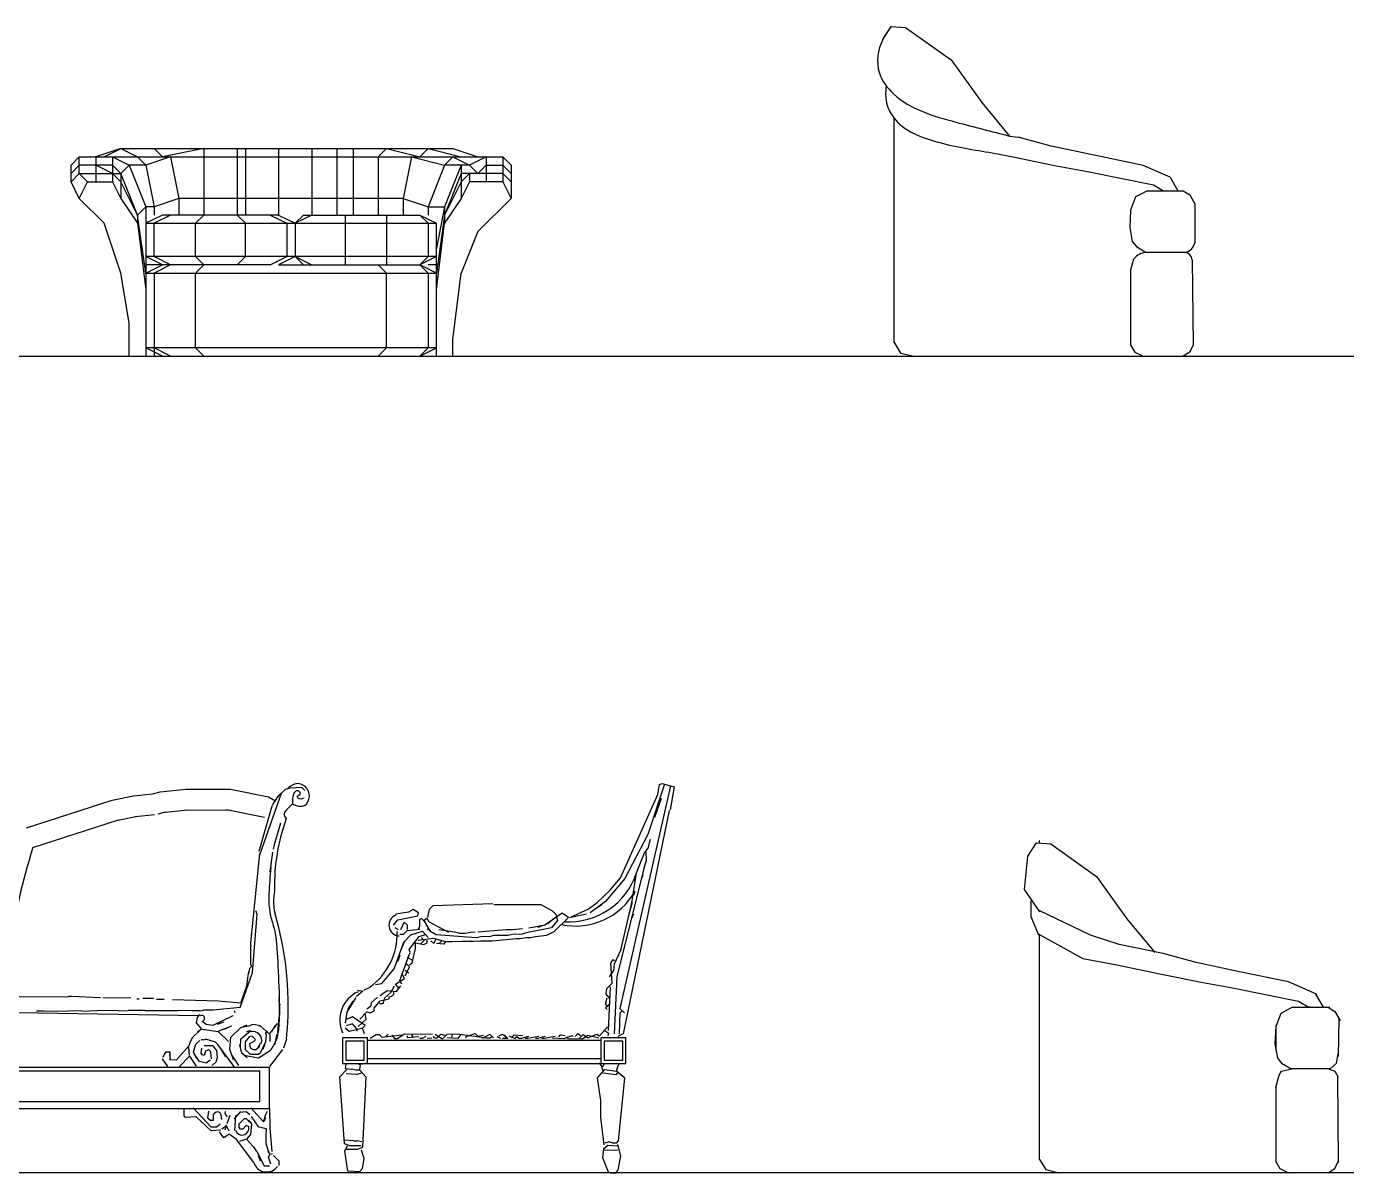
# Model space of a CAD drawing. Header units: inches. Extents: x 11 to 53.5, y 7.4 to 32.2.
# Drawn here: x 35.47 to 38.65, y 10.254 to 13.018 of the extents above; entities that cross this region are included whole.
import ezdxf

# ---------------------------------------------------------------- set-up
doc = ezdxf.new("R2010")
doc.units = ezdxf.units.IN
doc.header["$MEASUREMENT"] = 0
doc.layers.add('02', color=2, linetype='Continuous')
doc.layers.add('1', color=1, linetype='Continuous')

msp = doc.modelspace()

# ---------------------------------------------------------------- linework, layer by layer
at = {"layer": '02'}
for p, q in [((37.5328, 12.9858), (37.5531, 13.0176)), ((37.5531, 13.0176), (37.5878, 13.0151)), ((37.5878, 13.0151), (37.6978, 12.9369)), ((37.6978, 12.9369), (37.7711, 12.8342)), ((37.7711, 12.8342), (37.8384, 12.7535)), ((37.5605, 12.2552), (37.5605, 12.7968)), ((37.8384, 12.7535), (37.8587, 12.7511)), ((35.6976, 12.7232), (35.6376, 12.7032)), ((35.6576, 12.7032), (35.6976, 12.7232)), ((35.6976, 12.7232), (35.7376, 12.7032)), ((35.6976, 12.7232), (36.4976, 12.7232)), ((35.7776, 12.7232), (35.7976, 12.7032)), ((35.8976, 12.7232), (35.7976, 12.7032)), ((35.8976, 12.7232), (35.8976, 12.5632)), ((35.9776, 12.7232), (35.9776, 12.5632)), ((35.9776, 12.7232), (35.9776, 12.7232)), ((35.9976, 12.7232), (35.9976, 12.5632)), ((35.9976, 12.7232), (35.9976, 12.7232)), ((36.0776, 12.7232), (36.0776, 12.5632)), ((36.0776, 12.7232), (36.0776, 12.7232)), ((36.1576, 12.7232), (36.1576, 12.5632)), ((36.1576, 12.7232), (36.1576, 12.7232)), ((36.2176, 12.7232), (36.2176, 12.5632)), ((36.2176, 12.7232), (36.2176, 12.7232)), ((36.2576, 12.7232), (36.2576, 12.5632)), ((36.2576, 12.7232), (36.2576, 12.7232)), ((36.3376, 12.7232), (36.3176, 12.7032)), ((36.3376, 12.7232), (36.3376, 12.7232)), ((36.3376, 12.7232), (36.4176, 12.7032)), ((36.4376, 12.7232), (36.4176, 12.7032)), ((36.4376, 12.7232), (36.5176, 12.7032)), ((36.4976, 12.7232), (36.5576, 12.7032)), ((37.9382, 12.7291), (37.8587, 12.7511)), ((38.0421, 12.7071), (37.9382, 12.7291)), ((35.5776, 12.6832), (35.5976, 12.7032)), ((35.5976, 12.7032), (36.6176, 12.7032)), ((35.5976, 12.6632), (35.5976, 12.7032)), ((35.6376, 12.7032), (35.6376, 12.6432)), ((35.6776, 12.7032), (35.7176, 12.6832)), ((35.6776, 12.7032), (35.6776, 12.6432)), ((35.7376, 12.7032), (35.7576, 12.6832)), ((35.8176, 12.7032), (35.7576, 12.6832)), ((35.8176, 12.7032), (35.8376, 12.6032)), ((36.3176, 12.7032), (36.3176, 12.5632)), ((36.3976, 12.7032), (36.3776, 12.6032)), ((36.3976, 12.7032), (36.4776, 12.6832)), ((36.4976, 12.7032), (36.4776, 12.6832)), ((36.4976, 12.7032), (36.5376, 12.6832)), ((36.5776, 12.7032), (36.5376, 12.6832)), ((36.5776, 12.7032), (36.5776, 12.6432)), ((36.6176, 12.7032), (36.6376, 12.6832)), ((36.6176, 12.7032), (36.6176, 12.6432)), ((37.7966, 12.7132), (37.8506, 12.7022)), ((37.8506, 12.7022), (37.9463, 12.6827)), ((38.1602, 12.6827), (38.0421, 12.7071)), ((35.5976, 12.6832), (35.5776, 12.6632)), ((35.5776, 12.6432), (35.5776, 12.6832)), ((35.5776, 12.6632), (35.5776, 12.6632)), ((35.5976, 12.6632), (35.5776, 12.6432)), ((35.6776, 12.6832), (35.5976, 12.6832)), ((35.5976, 12.6832), (35.5976, 12.6832)), ((35.5976, 12.6632), (35.6976, 12.6632)), ((35.5976, 12.6632), (35.6176, 12.6432)), ((35.6776, 12.6632), (35.6376, 12.6832)), ((35.6376, 12.6832), (35.6376, 12.6832)), ((35.6976, 12.6632), (35.6776, 12.6832)), ((35.6976, 12.6432), (35.6776, 12.6632)), ((35.6776, 12.6632), (35.6776, 12.6632)), ((35.6976, 12.6632), (35.7176, 12.6832)), ((35.7376, 12.5632), (35.6976, 12.6632)), ((35.6976, 12.6632), (35.6976, 12.6032)), ((35.6976, 12.6632), (35.6976, 12.6632)), ((35.7576, 12.6832), (35.7176, 12.6832)), ((35.7176, 12.6832), (35.7576, 12.5832)), ((35.7576, 12.6832), (35.7776, 12.5832)), ((36.4776, 12.6832), (36.4376, 12.5832)), ((36.5376, 12.6832), (36.4776, 12.6832)), ((36.5176, 12.6832), (36.4776, 12.5832)), ((36.5176, 12.6632), (36.4776, 12.5632)), ((36.5176, 12.6832), (36.5176, 12.6032)), ((36.5376, 12.6632), (36.5176, 12.6432)), ((36.6176, 12.6632), (36.5176, 12.6632)), ((36.5376, 12.6832), (36.5576, 12.6632)), ((36.5376, 12.6632), (36.5376, 12.6432)), ((36.5376, 12.6632), (36.5376, 12.6632)), ((36.5776, 12.6832), (36.5576, 12.6632)), ((36.5776, 12.6832), (36.6176, 12.6832)), ((36.5776, 12.6632), (36.5776, 12.6632)), ((36.6176, 12.6832), (36.6376, 12.6632)), ((36.6176, 12.6632), (36.6376, 12.6432)), ((36.6176, 12.6632), (36.6176, 12.6632)), ((36.6376, 12.6832), (36.6376, 12.6032)), ((37.9463, 12.6827), (38.0258, 12.668)), ((38.0258, 12.668), (38.1847, 12.6362)), ((38.2248, 12.6545), (38.1602, 12.6827)), ((35.5976, 12.6032), (35.5776, 12.6432)), ((35.5976, 12.6032), (35.6176, 12.6432)), ((35.6176, 12.6432), (35.6776, 12.6432)), ((35.6776, 12.6432), (35.6976, 12.6032)), ((35.7376, 12.5632), (35.6976, 12.6432)), ((36.5176, 12.6432), (36.4776, 12.5632)), ((36.5376, 12.6432), (36.5176, 12.6032)), ((36.5176, 12.6432), (36.5176, 12.6432)), ((36.6176, 12.6432), (36.5376, 12.6432)), ((36.6176, 12.6432), (36.6376, 12.6032)), ((36.6376, 12.6432), (36.6376, 12.6432)), ((38.1847, 12.6362), (38.2091, 12.6215)), ((38.2248, 12.6545), (38.2438, 12.6215)), ((35.6576, 12.5432), (35.5976, 12.6032)), ((35.6976, 12.6032), (35.7376, 12.5432)), ((35.8376, 12.6032), (35.7776, 12.5832)), ((36.3776, 12.6032), (35.8376, 12.6032)), ((35.8376, 12.6032), (35.8376, 12.5632)), ((36.3776, 12.6032), (36.4376, 12.5832)), ((36.3776, 12.6032), (36.3776, 12.5632)), ((36.5176, 12.6032), (36.4776, 12.5432)), ((36.6376, 12.6032), (36.5576, 12.5232)), ((38.1419, 12.6069), (38.1297, 12.5751)), ((38.1704, 12.6215), (38.1419, 12.6069)), ((38.1704, 12.6215), (38.256, 12.6215)), ((38.256, 12.6215), (38.2723, 12.6118)), ((38.2723, 12.6118), (38.2845, 12.5898)), ((35.7376, 12.5632), (35.7576, 12.5832)), ((35.7376, 12.5632), (35.7376, 12.5632)), ((35.7376, 12.5632), (35.7376, 12.5432)), ((35.7576, 12.4232), (35.7376, 12.5632)), ((35.7776, 12.5832), (35.7576, 12.5832)), ((35.7576, 12.5832), (35.7576, 12.2232)), ((35.7976, 12.5632), (35.7576, 12.5432)), ((35.7776, 12.5832), (35.7776, 12.5632)), ((35.8176, 12.5632), (35.7776, 12.5432)), ((36.0776, 12.5632), (35.7976, 12.5632)), ((35.7976, 12.5632), (35.7976, 12.5632)), ((35.8976, 12.5632), (35.8776, 12.5432)), ((35.9776, 12.5632), (35.9976, 12.5432)), ((36.0576, 12.5632), (36.0976, 12.5432)), ((36.0776, 12.5632), (36.0776, 12.5632)), ((36.0776, 12.5632), (36.1176, 12.5432)), ((36.1376, 12.5632), (36.1176, 12.5432)), ((36.1576, 12.5632), (36.1176, 12.5432)), ((36.1376, 12.5632), (36.4176, 12.5632)), ((36.1576, 12.5632), (36.1576, 12.5632)), ((36.2376, 12.5632), (36.2376, 12.4432)), ((36.3376, 12.5632), (36.3376, 12.4432)), ((36.4176, 12.5632), (36.4576, 12.5432)), ((36.4176, 12.5632), (36.4376, 12.5432)), ((36.4176, 12.5632), (36.4176, 12.5632)), ((36.4376, 12.5832), (36.4376, 12.5632)), ((36.4376, 12.5832), (36.4776, 12.5832)), ((36.4776, 12.5832), (36.4576, 12.4832)), ((36.4776, 12.5632), (36.4576, 12.4232)), ((36.4776, 12.5832), (36.4776, 12.5432)), ((36.4776, 12.5632), (36.4776, 12.5632)), ((38.1297, 12.5751), (38.1277, 12.5335)), ((38.2845, 12.5898), (38.2845, 12.4961)), ((35.6976, 12.4232), (35.6576, 12.5432)), ((35.7376, 12.5432), (35.7576, 12.3832)), ((35.7576, 12.5432), (36.4576, 12.5432)), ((35.7576, 12.5432), (35.7576, 12.5432)), ((35.7776, 12.4632), (35.7776, 12.5432)), ((35.8776, 12.4632), (35.8776, 12.5432)), ((35.9976, 12.4632), (35.9976, 12.5432)), ((36.0976, 12.5432), (36.0976, 12.4632)), ((36.1176, 12.5432), (36.1176, 12.4632)), ((36.1176, 12.5432), (36.1176, 12.5432)), ((36.4376, 12.5432), (36.4376, 12.4632)), ((36.4576, 12.5432), (36.4576, 12.5432)), ((36.4576, 12.2232), (36.4576, 12.5432)), ((36.4576, 12.3832), (36.4776, 12.5432)), ((38.1277, 12.5335), (38.1338, 12.4993)), ((36.5576, 12.5232), (36.5176, 12.4232)), ((38.1338, 12.4993), (38.1439, 12.4871)), ((38.1439, 12.4871), (38.1671, 12.4732)), ((38.2609, 12.4732), (38.1671, 12.4732)), ((36.4576, 12.4632), (35.7576, 12.4632)), ((35.7576, 12.4632), (35.7576, 12.4632)), ((35.7976, 12.4432), (35.7576, 12.4632)), ((36.0576, 12.4432), (35.7576, 12.4432)), ((35.7576, 12.4232), (35.7976, 12.4432)), ((35.8176, 12.4432), (35.7776, 12.4632)), ((35.8176, 12.4432), (35.7776, 12.4232)), ((35.7976, 12.4432), (35.7976, 12.4432)), ((35.8976, 12.4432), (35.8776, 12.4632)), ((35.8976, 12.4432), (35.8776, 12.4232)), ((35.9776, 12.4432), (35.9976, 12.4632)), ((36.0576, 12.4432), (36.0976, 12.4632)), ((36.1176, 12.4632), (36.0776, 12.4432)), ((36.0776, 12.4432), (36.4176, 12.4432)), ((36.1176, 12.4632), (36.1376, 12.4432)), ((36.1176, 12.4632), (36.1576, 12.4432)), ((36.1176, 12.4632), (36.1176, 12.4632)), ((36.3176, 12.4432), (36.3376, 12.4232)), ((36.4576, 12.4632), (36.4176, 12.4432)), ((36.4376, 12.4632), (36.4176, 12.4432)), ((36.4176, 12.4432), (36.4176, 12.4432)), ((36.4576, 12.4232), (36.4176, 12.4432)), ((36.4176, 12.4432), (36.4376, 12.4232)), ((36.4576, 12.4432), (36.4376, 12.4432)), ((36.4576, 12.4632), (36.4576, 12.4632)), ((38.1305, 12.4315), (38.1378, 12.4578)), ((38.2784, 12.4553), (38.2804, 12.2499)), ((35.7176, 12.3032), (35.6976, 12.4232)), ((35.6976, 12.4232), (35.6976, 12.4232)), ((35.7576, 12.4232), (35.7576, 12.4232)), ((35.7576, 12.4232), (36.4576, 12.4232)), ((35.7776, 12.4232), (35.7776, 12.2232)), ((35.8776, 12.2432), (35.8776, 12.4232)), ((36.3376, 12.2432), (36.3376, 12.4232)), ((36.4376, 12.4232), (36.4376, 12.2432)), ((36.4576, 12.4232), (36.4576, 12.4232)), ((36.4976, 12.2632), (36.5176, 12.4232)), ((36.5176, 12.4232), (36.5176, 12.4232)), ((38.1305, 12.2485), (38.1305, 12.4315)), ((35.7176, 12.2232), (35.7176, 12.3032)), ((35.7576, 12.3032), (35.7576, 12.3032)), ((36.4576, 12.3032), (36.4576, 12.3032)), ((35.7176, 12.2632), (35.7176, 12.2632)), ((36.4576, 12.2432), (35.7576, 12.2432)), ((35.7576, 12.2432), (35.7576, 12.2432)), ((35.7976, 12.2232), (35.7576, 12.2432)), ((35.8176, 12.2232), (35.7776, 12.2432)), ((35.8976, 12.2232), (35.8776, 12.2432)), ((36.3176, 12.2232), (36.3376, 12.2432)), ((36.4176, 12.2232), (36.4576, 12.2432)), ((36.4176, 12.2232), (36.4376, 12.2432)), ((36.4576, 12.2632), (36.4576, 12.2632)), ((36.4576, 12.2432), (36.4576, 12.2432)), ((36.4976, 12.2632), (36.4976, 12.2632)), ((36.4976, 12.2232), (36.4976, 12.2632)), ((37.5593, 12.2573), (37.5756, 12.2304)), ((38.1305, 12.2485), (38.1399, 12.2329)), ((38.2723, 12.2329), (38.2804, 12.2499)), ((35.7176, 12.2232), (35.7176, 12.2232)), ((35.7376, 12.2232), (35.7376, 12.2232)), ((35.7576, 12.2232), (35.7576, 12.2232)), ((35.7976, 12.2232), (35.7976, 12.2232)), ((35.8376, 12.2232), (35.8376, 12.2232)), ((35.9176, 12.2232), (35.9176, 12.2232)), ((35.9776, 12.2232), (35.9776, 12.2232)), ((35.9976, 12.2232), (35.9976, 12.2232)), ((36.0776, 12.2232), (36.0776, 12.2232)), ((36.1576, 12.2232), (36.1576, 12.2232)), ((36.2176, 12.2232), (36.2176, 12.2232)), ((36.2576, 12.2232), (36.2576, 12.2232)), ((36.3176, 12.2232), (36.3176, 12.2232)), ((36.3776, 12.2232), (36.3776, 12.2232)), ((36.4176, 12.2232), (36.4176, 12.2232)), ((36.4576, 12.2232), (36.4576, 12.2232)), ((36.4776, 12.2232), (36.4776, 12.2232)), ((36.4976, 12.2232), (36.4976, 12.2232)), ((37.5756, 12.2304), (37.6082, 12.2231)), ((38.1399, 12.2329), (38.1602, 12.2231)), ((38.2723, 12.2329), (38.2562, 12.2232)), ((36.9953, 11.1913), (37.0018, 11.1936)), ((37.0018, 11.1936), (37.0304, 11.1854)), ((35.6768, 11.1538), (35.7281, 11.1638)), ((35.7281, 11.1638), (35.7738, 11.1685)), ((35.7738, 11.1685), (35.7922, 11.1737)), ((35.7922, 11.1737), (35.8544, 11.1799)), ((35.8544, 11.1799), (35.9621, 11.1798)), ((35.9621, 11.1798), (36.0531, 11.1618)), ((36.0324, 11.0216), (36.0843, 11.1704)), ((36.0531, 11.1618), (36.0689, 11.1525)), ((36.0843, 11.1704), (36.0936, 11.1794)), ((36.1065, 11.1828), (36.0936, 11.1794)), ((36.1339, 11.1842), (36.1065, 11.1828)), ((36.1411, 11.1767), (36.1339, 11.1842)), ((37.0212, 11.188), (36.8998, 10.652)), ((36.9008, 10.9667), (36.9913, 11.1672)), ((37.0062, 11.1893), (36.9668, 11.0706)), ((36.9913, 11.1672), (36.9953, 11.1913)), ((37.0304, 11.1854), (37.0204, 11.1304)), ((35.4702, 11.0871), (35.6768, 11.1538)), ((35.7972, 11.1239), (35.8594, 11.1301)), ((35.8544, 11.1299), (35.9621, 11.1298)), ((35.9524, 11.1308), (36.0434, 11.1128)), ((36.0308, 11.0307), (36.0619, 11.1398)), ((36.1113, 11.1444), (36.1203, 11.1406)), ((36.9835, 11.1124), (37.0002, 11.1586)), ((35.4855, 11.0395), (35.6922, 11.1062)), ((35.6864, 11.1047), (35.7377, 11.1148)), ((35.7332, 11.1141), (35.7789, 11.1188)), ((35.7874, 11.1204), (35.8057, 11.1255)), ((36.0695, 11.052), (36.0831, 11.0992)), ((37.0182, 11.1283), (36.9074, 10.5909)), ((36.9668, 11.0706), (36.9118, 10.9647)), ((36.0656, 11.0356), (36.0676, 11.0465)), ((36.0676, 11.0465), (36.0695, 11.052)), ((36.9588, 11.0268), (36.9674, 11.0378)), ((36.9674, 11.0378), (36.9735, 11.0598)), ((37.8824, 11.0188), (37.9028, 11.0506)), ((37.9028, 11.0506), (37.9375, 11.0482)), ((37.9102, 11.0501), (37.9102, 11.0563)), ((37.9375, 11.0482), (38.0475, 10.97)), ((36.0105, 10.8101), (36.0325, 11.0252)), ((36.0573, 10.9809), (36.0636, 11.0283)), ((36.9614, 11.0049), (36.8919, 10.7283)), ((36.94, 10.9783), (36.9588, 11.0268)), ((36.9573, 10.9874), (36.9635, 11.0094)), ((36.9635, 11.0094), (36.9631, 11.029)), ((37.8743, 10.9382), (37.8824, 11.0188)), ((36.9281, 10.906), (36.94, 10.9783)), ((36.9512, 10.9611), (36.9554, 10.9742)), ((36.9118, 10.9647), (36.8647, 10.9093)), ((36.8752, 10.9357), (36.9008, 10.9667)), ((36.936, 10.9586), (36.9358, 10.9695)), ((38.0475, 10.97), (38.1208, 10.8673)), ((36.8647, 10.9093), (36.828, 10.8824)), ((36.8451, 10.9067), (36.8752, 10.9357)), ((36.92, 10.8731), (36.9303, 10.9082)), ((36.9322, 10.9236), (36.9364, 10.9346)), ((37.911, 10.8844), (37.8743, 10.9382)), ((37.8906, 10.8722), (37.8906, 10.9113)), ((36.0147, 10.7388), (36.0263, 10.8792)), ((36.0263, 10.8792), (36.0228, 10.8866)), ((36.3908, 10.8835), (36.3603, 10.8786)), ((36.3649, 10.8656), (36.4129, 10.8752)), ((36.4017, 10.8903), (36.3908, 10.8835)), ((36.4149, 10.8818), (36.4017, 10.8903)), ((36.4129, 10.8752), (36.4149, 10.8818)), ((36.437, 10.8712), (36.441, 10.8909)), ((36.441, 10.8909), (36.4496, 10.8998)), ((36.4496, 10.8998), (36.5937, 10.9045)), ((36.596, 10.9024), (36.7096, 10.9022)), ((36.7096, 10.9022), (36.7361, 10.8874)), ((36.7603, 10.8812), (36.7192, 10.8521)), ((36.7361, 10.8874), (36.745, 10.8788)), ((36.745, 10.8788), (36.7496, 10.8636)), ((36.7758, 10.8706), (36.7603, 10.8812)), ((36.7779, 10.8706), (36.8193, 10.8801)), ((36.7823, 10.8729), (36.8235, 10.8911)), ((36.8235, 10.8911), (36.8451, 10.9067)), ((36.8366, 10.8891), (36.8561, 10.9026)), ((36.9017, 10.7919), (36.9281, 10.906)), ((36.9288, 10.8689), (36.933, 10.8799)), ((38.0332, 10.8282), (37.911, 10.8868)), ((36.3542, 10.8523), (36.3649, 10.8656)), ((36.3654, 10.8415), (36.3587, 10.8458)), ((36.3719, 10.8417), (36.3803, 10.8593)), ((36.3803, 10.8593), (36.387, 10.8529)), ((36.387, 10.8529), (36.3872, 10.8419)), ((36.4134, 10.8424), (36.4177, 10.849)), ((36.4174, 10.8665), (36.4217, 10.8688)), ((36.4177, 10.849), (36.4174, 10.8665)), ((36.4217, 10.8688), (36.4284, 10.8623)), ((36.4283, 10.8645), (36.4348, 10.869)), ((36.4284, 10.8623), (36.4419, 10.8385)), ((36.4348, 10.869), (36.4393, 10.8603)), ((36.4879, 10.8349), (36.4393, 10.8603)), ((36.6407, 10.842), (36.6647, 10.8446)), ((36.7347, 10.8458), (36.6737, 10.8338)), ((36.7192, 10.8521), (36.68, 10.8449)), ((36.7018, 10.8474), (36.7105, 10.8498)), ((36.7257, 10.8566), (36.7386, 10.8677)), ((36.7496, 10.8636), (36.7347, 10.8458)), ((36.7414, 10.8372), (36.7758, 10.8706)), ((37.9089, 10.8282), (37.8906, 10.8722)), ((38.1208, 10.8673), (38.188, 10.7866)), ((36.3699, 10.8307), (36.3787, 10.8308)), ((36.3707, 10.787), (36.3811, 10.8134)), ((36.3787, 10.8308), (36.3872, 10.8397)), ((36.379, 10.8112), (36.3962, 10.829)), ((36.3872, 10.8397), (36.4178, 10.8425)), ((36.3924, 10.7939), (36.4159, 10.8249)), ((36.3962, 10.829), (36.4244, 10.8382)), ((36.4139, 10.8162), (36.4509, 10.8212)), ((36.4159, 10.8249), (36.4311, 10.8296)), ((36.4206, 10.8075), (36.4292, 10.8164)), ((36.4248, 10.8164), (36.4225, 10.8229)), ((36.4244, 10.8382), (36.4378, 10.8231)), ((36.4441, 10.8385), (36.4353, 10.8428)), ((36.4358, 10.81), (36.4357, 10.8165)), ((36.4419, 10.8385), (36.4574, 10.83)), ((36.4512, 10.8081), (36.4445, 10.8145)), ((36.4509, 10.8212), (36.4795, 10.8129)), ((36.4554, 10.8169), (36.4512, 10.8081)), ((36.4574, 10.83), (36.5536, 10.823)), ((36.501, 10.8352), (36.4637, 10.8411)), ((36.4643, 10.8083), (36.4707, 10.815)), ((36.4795, 10.8129), (36.4753, 10.8063)), ((36.4817, 10.813), (36.4948, 10.8132)), ((36.4948, 10.8132), (36.5188, 10.8136)), ((36.5119, 10.8332), (36.501, 10.8352)), ((36.5119, 10.8332), (36.5272, 10.8334)), ((36.5188, 10.8136), (36.5472, 10.8141)), ((36.5272, 10.8334), (36.5403, 10.8359)), ((36.5403, 10.8359), (36.5512, 10.836)), ((36.5472, 10.8141), (36.5625, 10.8144)), ((36.5536, 10.823), (36.5645, 10.8253)), ((36.5578, 10.8362), (36.6254, 10.8417)), ((36.5625, 10.8144), (36.5735, 10.8146)), ((36.5645, 10.8253), (36.5886, 10.8258)), ((36.5735, 10.8146), (36.5931, 10.8149)), ((36.5886, 10.8258), (36.5951, 10.8281)), ((36.5931, 10.8149), (36.6499, 10.8203)), ((36.5951, 10.8281), (36.63, 10.8287)), ((36.6254, 10.8417), (36.6407, 10.842)), ((36.63, 10.8287), (36.6409, 10.8311)), ((36.6409, 10.8311), (36.665, 10.8315)), ((36.6499, 10.8203), (36.6586, 10.8204)), ((36.6586, 10.8204), (36.6739, 10.8229)), ((36.665, 10.8315), (36.6737, 10.8338)), ((36.6739, 10.8229), (36.6848, 10.8231)), ((36.6848, 10.8231), (36.6957, 10.8255)), ((36.6957, 10.8255), (36.724, 10.8281)), ((36.724, 10.8281), (36.7414, 10.8372)), ((37.9089, 10.8306), (38.0149, 10.7719)), ((37.9102, 10.2883), (37.9102, 10.8299)), ((38.1025, 10.8062), (38.0332, 10.8282)), ((36.0103, 10.7991), (36.0096, 10.7572)), ((36.0104, 10.8046), (36.0103, 10.7991)), ((36.0104, 10.8046), (36.0105, 10.8101)), ((36.3561, 10.7474), (36.379, 10.8112)), ((36.3645, 10.765), (36.3708, 10.7804)), ((36.3697, 10.7192), (36.3947, 10.7874)), ((36.3947, 10.7874), (36.3924, 10.7939)), ((36.3995, 10.7613), (36.4077, 10.7964)), ((36.4077, 10.7964), (36.4074, 10.8095)), ((36.4074, 10.8095), (36.4272, 10.8055)), ((36.4272, 10.8055), (36.4358, 10.81)), ((36.4753, 10.8063), (36.4577, 10.8082)), ((36.887, 10.7589), (36.9017, 10.7919)), ((38.2084, 10.7842), (38.1025, 10.8062)), ((38.2879, 10.7622), (38.2084, 10.7842)), ((36.0076, 10.7481), (36.0055, 10.7353)), ((36.0131, 10.7534), (36.0076, 10.7481)), ((36.0096, 10.7572), (36.0131, 10.7534)), ((36.3826, 10.7304), (36.3931, 10.7524)), ((36.3931, 10.7524), (36.3842, 10.761)), ((36.3994, 10.7678), (36.3884, 10.7742)), ((36.3931, 10.7568), (36.3995, 10.7613)), ((36.8782, 10.7609), (36.8824, 10.7697)), ((36.8812, 10.7129), (36.8782, 10.7609)), ((36.8824, 10.7697), (36.8868, 10.7676)), ((36.8851, 10.7435), (36.887, 10.7589)), ((38.0149, 10.7719), (38.0923, 10.7573)), ((38.0149, 10.7719), (38.0149, 10.7719)), ((38.0923, 10.7573), (38.2003, 10.7353)), ((38.3918, 10.7402), (38.2879, 10.7622)), ((35.9847, 10.6538), (36.0147, 10.7388)), ((36.0014, 10.7062), (36.0035, 10.7244)), ((36.0035, 10.7244), (36.0056, 10.7408)), ((36.3261, 10.7119), (36.3561, 10.7474)), ((36.3589, 10.7103), (36.3805, 10.7238)), ((36.3742, 10.7106), (36.3697, 10.7192)), ((36.3805, 10.7238), (36.376, 10.7324)), ((36.3912, 10.7371), (36.3824, 10.7435)), ((36.8744, 10.728), (36.8851, 10.7435)), ((36.8919, 10.7283), (36.8856, 10.5905)), ((38.2003, 10.7353), (38.296, 10.7157)), ((38.5099, 10.7157), (38.3918, 10.7402)), ((35.9867, 10.6647), (36.0014, 10.7062)), ((36.0792, 10.6683), (36.0796, 10.6884)), ((36.2805, 10.6936), (36.2654, 10.6802)), ((36.2674, 10.6956), (36.2805, 10.6936)), ((36.2827, 10.6958), (36.2978, 10.7027)), ((36.3108, 10.7095), (36.3261, 10.7119)), ((36.3222, 10.6834), (36.3287, 10.6879)), ((36.3287, 10.6879), (36.3395, 10.6947)), ((36.3333, 10.6771), (36.3483, 10.6904)), ((36.3395, 10.6947), (36.3614, 10.6928)), ((36.3483, 10.6904), (36.3568, 10.7059)), ((36.3507, 10.6817), (36.355, 10.6862)), ((36.355, 10.6862), (36.3548, 10.6927)), ((36.3678, 10.6995), (36.3589, 10.7103)), ((36.3614, 10.6928), (36.3721, 10.7062)), ((36.8664, 10.6864), (36.8683, 10.6995)), ((36.8753, 10.6756), (36.8664, 10.6864)), ((36.8683, 10.6995), (36.8812, 10.7129)), ((36.8723, 10.599), (36.877, 10.704)), ((38.296, 10.7157), (38.3755, 10.7011)), ((38.3755, 10.7011), (38.5344, 10.6693)), ((38.5772, 10.6864), (38.5099, 10.7157)), ((38.5751, 10.6864), (38.5935, 10.6546)), ((38.5772, 10.6829), (38.5772, 10.6864)), ((34.92, 10.6837), (35.5717, 10.6797)), ((35.5791, 10.6807), (35.5718, 10.6808)), ((35.6484, 10.6776), (35.5791, 10.6807)), ((35.7214, 10.6763), (35.6539, 10.6775)), ((35.7415, 10.6742), (35.736, 10.6743)), ((35.7762, 10.6754), (35.7506, 10.6758)), ((35.8017, 10.6731), (35.7835, 10.6734)), ((35.9331, 10.669), (35.8218, 10.6728)), ((35.9847, 10.6538), (35.92, 10.6473)), ((35.9867, 10.6647), (35.9331, 10.669)), ((36.0808, 10.6518), (36.0809, 10.6573)), ((36.0809, 10.6573), (36.081, 10.6628)), ((36.2633, 10.678), (36.2421, 10.6427)), ((36.2441, 10.6493), (36.2569, 10.6692)), ((36.2986, 10.6568), (36.29, 10.6501)), ((36.3007, 10.6656), (36.2986, 10.6568)), ((36.3157, 10.6789), (36.3007, 10.6656)), ((36.3075, 10.6526), (36.3224, 10.6703)), ((36.3076, 10.646), (36.3075, 10.6526)), ((36.3204, 10.6637), (36.3291, 10.6639)), ((36.3224, 10.6703), (36.3442, 10.6751)), ((36.3291, 10.6639), (36.3333, 10.6771)), ((36.3441, 10.6794), (36.3507, 10.6817)), ((36.3442, 10.6751), (36.3441, 10.6794)), ((36.8646, 10.6623), (36.8687, 10.6777)), ((36.8691, 10.658), (36.8646, 10.6623)), ((36.8756, 10.6625), (36.8648, 10.6536)), ((36.8648, 10.6536), (36.8692, 10.6493)), ((38.5201, 10.6546), (38.4916, 10.6399)), ((38.5181, 10.6546), (38.6097, 10.6546)), ((38.5344, 10.6693), (38.5588, 10.6546)), ((38.5588, 10.6546), (38.5619, 10.6563)), ((38.6057, 10.6546), (38.622, 10.6448)), ((35.8845, 10.6338), (35.2208, 10.6454)), ((35.5109, 10.6453), (35.4944, 10.6456)), ((35.5109, 10.6453), (35.5711, 10.6461)), ((35.604, 10.6455), (35.5711, 10.6461)), ((35.604, 10.6455), (35.6406, 10.6467)), ((35.6917, 10.6458), (35.6406, 10.6467)), ((35.6917, 10.6458), (35.7154, 10.6472)), ((35.7392, 10.6468), (35.7154, 10.6472)), ((35.7447, 10.6467), (35.7392, 10.6468)), ((35.7556, 10.6465), (35.7447, 10.6467)), ((35.7556, 10.6465), (35.836, 10.647)), ((35.8688, 10.6464), (35.836, 10.647)), ((35.8816, 10.6462), (35.8688, 10.6464)), ((35.8813, 10.6297), (35.8793, 10.617)), ((35.8869, 10.6369), (35.8813, 10.6297)), ((35.8889, 10.646), (35.8816, 10.6462)), ((35.8889, 10.646), (35.8962, 10.6477)), ((35.92, 10.6473), (35.8962, 10.6477)), ((35.9672, 10.6337), (35.9193, 10.6108)), ((35.9728, 10.6409), (35.9711, 10.6464)), ((36.0761, 10.5935), (36.0786, 10.6299)), ((36.0786, 10.6299), (36.0805, 10.6372)), ((36.0805, 10.6372), (36.0808, 10.6518)), ((36.2421, 10.6427), (36.2381, 10.6164)), ((36.2554, 10.632), (36.2402, 10.6252)), ((36.2863, 10.6107), (36.2554, 10.632)), ((36.2689, 10.6082), (36.2882, 10.626)), ((36.273, 10.6257), (36.2901, 10.6435)), ((36.2882, 10.626), (36.2858, 10.6391)), ((36.2901, 10.6435), (36.2989, 10.6415)), ((36.2989, 10.6415), (36.3076, 10.646)), ((36.8987, 10.5908), (36.9, 10.6411)), ((36.8998, 10.652), (36.9109, 10.6412)), ((36.9, 10.6411), (36.9043, 10.6455)), ((38.4916, 10.6399), (38.4794, 10.6082)), ((38.622, 10.6448), (38.6342, 10.6228)), ((38.6315, 10.6257), (38.6301, 10.5364)), ((35.8714, 10.5824), (35.8881, 10.5986)), ((35.8793, 10.617), (35.8918, 10.6021)), ((35.8918, 10.6021), (35.8825, 10.595)), ((35.8936, 10.6021), (35.9319, 10.596)), ((35.9029, 10.6129), (35.8939, 10.6204)), ((35.9193, 10.6108), (35.9029, 10.6129)), ((35.9304, 10.6143), (35.9469, 10.6195)), ((35.9319, 10.596), (35.957, 10.5718)), ((35.9337, 10.5978), (35.965, 10.61)), ((35.9429, 10.6013), (35.9539, 10.6047)), ((35.985, 10.6042), (35.9627, 10.5826)), ((36.0015, 10.6112), (35.985, 10.6042)), ((35.9864, 10.5786), (36.0104, 10.5983)), ((35.9923, 10.6077), (36.0088, 10.6111)), ((36.0013, 10.5966), (36.0086, 10.5983)), ((36.0088, 10.6111), (36.0143, 10.6128)), ((36.0216, 10.6127), (36.0143, 10.6128)), ((36.0289, 10.6107), (36.0216, 10.6127)), ((36.0289, 10.6107), (36.0326, 10.6106)), ((36.0326, 10.6106), (36.056, 10.5902)), ((36.0469, 10.5921), (36.0506, 10.5976)), ((36.0486, 10.5866), (36.0469, 10.5921)), ((36.056, 10.5902), (36.0747, 10.6154)), ((36.0615, 10.5955), (36.0691, 10.6118)), ((36.0683, 10.5644), (36.0742, 10.5898)), ((36.2383, 10.6055), (36.2472, 10.5969)), ((36.2557, 10.6145), (36.2404, 10.6099)), ((36.2472, 10.5969), (36.2777, 10.604)), ((36.2668, 10.6016), (36.2557, 10.6145)), ((36.2669, 10.5972), (36.2668, 10.6016)), ((36.2799, 10.604), (36.2863, 10.6107)), ((36.2845, 10.591), (36.2799, 10.604)), ((36.2978, 10.5803), (36.3129, 10.5893)), ((36.3129, 10.5893), (36.3195, 10.5894)), ((36.3195, 10.5894), (36.3262, 10.583)), ((36.3349, 10.5831), (36.3413, 10.5898)), ((36.3634, 10.5792), (36.3807, 10.5905)), ((36.3807, 10.5905), (36.4484, 10.5895)), ((36.455, 10.5896), (36.4727, 10.579)), ((36.4595, 10.5809), (36.4681, 10.5898)), ((36.4681, 10.5898), (36.4769, 10.5878)), ((36.4727, 10.579), (36.4834, 10.5901)), ((36.4834, 10.5901), (36.5096, 10.5905)), ((36.5096, 10.5905), (36.5775, 10.5808)), ((36.5294, 10.5843), (36.5511, 10.5912)), ((36.5511, 10.5912), (36.5578, 10.5848)), ((36.5688, 10.5806), (36.5861, 10.5897)), ((36.5861, 10.5897), (36.595, 10.5811)), ((36.6081, 10.5857), (36.6167, 10.5902)), ((36.6167, 10.5902), (36.6256, 10.5816)), ((36.7917, 10.5845), (36.7981, 10.5912)), ((36.7981, 10.5912), (36.8047, 10.5869)), ((36.8027, 10.5803), (36.8113, 10.5892)), ((36.8113, 10.5892), (36.8223, 10.5807)), ((36.8223, 10.5807), (36.844, 10.5898)), ((36.844, 10.5898), (36.8507, 10.5855)), ((36.8507, 10.5855), (36.87, 10.6077)), ((36.8635, 10.5989), (36.8724, 10.5925)), ((36.8724, 10.5925), (36.8703, 10.5859)), ((36.9074, 10.5909), (36.8944, 10.5841)), ((38.4794, 10.6082), (38.4773, 10.5666)), ((38.4802, 10.5504), (38.4802, 10.6104)), ((35.8321, 10.5283), (35.8619, 10.5625)), ((35.8633, 10.5387), (35.8618, 10.5588)), ((35.8619, 10.5625), (35.8657, 10.5716)), ((35.8657, 10.5716), (35.8676, 10.577)), ((35.8676, 10.577), (35.8714, 10.5824)), ((35.8726, 10.5477), (35.8784, 10.5659)), ((35.8784, 10.5659), (35.8877, 10.5748)), ((35.8968, 10.5765), (35.8914, 10.5766)), ((35.8968, 10.5765), (35.9023, 10.5782)), ((35.9203, 10.5615), (35.8984, 10.5619)), ((35.9259, 10.5705), (35.9023, 10.5782)), ((35.9292, 10.5504), (35.9203, 10.5615)), ((35.9313, 10.5649), (35.9259, 10.5705)), ((35.9724, 10.5094), (35.9313, 10.5649)), ((35.9603, 10.5535), (35.9627, 10.5826)), ((35.9894, 10.5438), (35.9843, 10.564)), ((35.986, 10.5585), (35.9864, 10.5786)), ((35.9972, 10.5711), (35.9969, 10.5528)), ((36.0065, 10.5837), (35.9972, 10.5711)), ((36.0139, 10.5854), (36.0065, 10.5837)), ((36.0081, 10.5672), (36.021, 10.5743)), ((36.0097, 10.5563), (36.0081, 10.5672)), ((36.021, 10.578), (36.0139, 10.5854)), ((36.021, 10.5743), (36.021, 10.578)), ((36.0298, 10.5577), (36.0224, 10.5524)), ((36.028, 10.5559), (36.0337, 10.5686)), ((36.0317, 10.5632), (36.0298, 10.5577)), ((36.0351, 10.5467), (36.0465, 10.5721)), ((36.0407, 10.5539), (36.0446, 10.5648)), ((36.0465, 10.5721), (36.0486, 10.5866)), ((36.0575, 10.5719), (36.0577, 10.5883)), ((36.0901, 10.5567), (36.0978, 10.5785)), ((36.2316, 10.5809), (36.2316, 10.5193)), ((36.2917, 10.5809), (36.2316, 10.5809)), ((36.2393, 10.5731), (36.2393, 10.527)), ((36.284, 10.5731), (36.2393, 10.5731)), ((36.284, 10.527), (36.284, 10.5731)), ((36.2909, 10.5746), (36.2909, 10.531)), ((36.8526, 10.5746), (36.2909, 10.5746)), ((36.2917, 10.5193), (36.2917, 10.5809)), ((36.3262, 10.583), (36.3741, 10.5882)), ((36.3501, 10.5877), (36.3568, 10.5791)), ((36.3568, 10.5791), (36.3634, 10.5792)), ((36.3873, 10.5862), (36.3874, 10.5818)), ((36.3874, 10.5818), (36.4157, 10.5845)), ((36.4027, 10.5821), (36.3982, 10.5886)), ((36.418, 10.5802), (36.4246, 10.5803)), ((36.4246, 10.5803), (36.4332, 10.5848)), ((36.4355, 10.5805), (36.4464, 10.5807)), ((36.453, 10.5808), (36.4507, 10.5851)), ((36.453, 10.5808), (36.4595, 10.5809)), ((36.5098, 10.5796), (36.4835, 10.5813)), ((36.4945, 10.5815), (36.4965, 10.5881)), ((36.5098, 10.5796), (36.5162, 10.5885)), ((36.5295, 10.5799), (36.5294, 10.5843)), ((36.5578, 10.5848), (36.5709, 10.5872)), ((36.5775, 10.5808), (36.5863, 10.5809)), ((36.5863, 10.5809), (36.5928, 10.5854)), ((36.6125, 10.5792), (36.6037, 10.5834)), ((36.63, 10.5795), (36.6169, 10.5793)), ((36.6211, 10.5881), (36.63, 10.5795)), ((36.6321, 10.5861), (36.6475, 10.5798)), ((36.6387, 10.5819), (36.6452, 10.5885)), ((36.6452, 10.5885), (36.6649, 10.5867)), ((36.6475, 10.5798), (36.6518, 10.5843)), ((36.6518, 10.5843), (36.6562, 10.58)), ((36.6562, 10.58), (36.6628, 10.5801)), ((36.6628, 10.5801), (36.6802, 10.5848)), ((36.6715, 10.5802), (36.6781, 10.5804)), ((36.6781, 10.5804), (36.7042, 10.5852)), ((36.696, 10.58), (36.7026, 10.5801)), ((36.7026, 10.5801), (36.72, 10.5848)), ((36.7113, 10.5802), (36.7179, 10.5804)), ((36.7179, 10.5804), (36.744, 10.5852)), ((36.7371, 10.5814), (36.7655, 10.5797)), ((36.7523, 10.5838), (36.7566, 10.5883)), ((36.7566, 10.5883), (36.7676, 10.5863)), ((36.7655, 10.5797), (36.7851, 10.5866)), ((36.772, 10.5842), (36.7743, 10.5798)), ((36.7743, 10.5798), (36.8093, 10.5783)), ((36.7851, 10.5866), (36.7873, 10.5844)), ((36.8093, 10.5783), (36.8222, 10.5872)), ((36.8222, 10.5872), (36.8486, 10.5811)), ((36.8541, 10.5809), (36.8541, 10.5193)), ((36.9142, 10.5809), (36.8541, 10.5809)), ((36.8618, 10.5731), (36.8618, 10.527)), ((36.9065, 10.5731), (36.8618, 10.5731)), ((36.9065, 10.527), (36.9065, 10.5731)), ((36.9142, 10.5193), (36.9142, 10.5809)), ((38.4773, 10.5666), (38.4834, 10.5324)), ((35.7974, 10.5307), (35.8099, 10.5123)), ((35.7993, 10.5344), (35.8031, 10.5416)), ((35.8031, 10.5416), (35.8068, 10.547)), ((35.8068, 10.547), (35.816, 10.5469)), ((35.816, 10.5469), (35.8156, 10.5286)), ((35.8156, 10.5286), (35.8321, 10.5283)), ((35.8175, 10.5286), (35.8159, 10.5414)), ((35.8391, 10.5118), (35.8633, 10.5369)), ((35.8633, 10.5369), (35.8793, 10.5129)), ((35.8796, 10.5311), (35.8726, 10.5477)), ((35.8868, 10.5237), (35.8743, 10.5422)), ((35.8908, 10.5437), (35.8928, 10.5565)), ((35.8944, 10.54), (35.8908, 10.5437)), ((35.898, 10.5381), (35.8944, 10.54)), ((35.9018, 10.549), (35.898, 10.5381)), ((35.9092, 10.5525), (35.9018, 10.549)), ((35.9124, 10.5269), (35.9031, 10.5198)), ((35.9146, 10.547), (35.9092, 10.5525)), ((35.9161, 10.5305), (35.9146, 10.547)), ((35.9269, 10.523), (35.9308, 10.5339)), ((35.9308, 10.5339), (35.9292, 10.5504)), ((35.9509, 10.5354), (35.9385, 10.5557)), ((35.969, 10.5278), (35.9603, 10.5535)), ((35.9816, 10.5147), (35.9638, 10.5406)), ((36.002, 10.5327), (35.9894, 10.5438)), ((36.0294, 10.5322), (35.9948, 10.5383)), ((35.9969, 10.5528), (36.0094, 10.5417)), ((36.0094, 10.5417), (36.0295, 10.5413)), ((36.0169, 10.5525), (36.0097, 10.5563)), ((36.0224, 10.5524), (36.0169, 10.5525)), ((36.0571, 10.55), (36.0294, 10.5322)), ((36.0295, 10.5413), (36.0351, 10.5467)), ((36.0564, 10.5116), (36.0882, 10.5531)), ((36.2393, 10.527), (36.284, 10.527)), ((36.2909, 10.531), (36.8526, 10.531)), ((36.8618, 10.527), (36.9065, 10.527)), ((38.4834, 10.5324), (38.4936, 10.5202)), ((38.626, 10.5202), (38.6301, 10.5422)), ((34.2978, 10.51), (36.0549, 10.51)), ((34.3091, 10.5017), (36.0322, 10.5017)), ((35.9031, 10.5198), (35.8868, 10.5237)), ((35.9177, 10.514), (35.9269, 10.523)), ((36.0322, 10.4269), (36.0322, 10.5017)), ((36.0549, 10.51), (36.0549, 10.4102)), ((36.2251, 10.4872), (36.2423, 10.505)), ((36.2316, 10.5193), (36.9142, 10.5193)), ((36.2399, 10.5181), (36.2379, 10.5071)), ((36.2379, 10.5071), (36.2532, 10.5052)), ((36.2704, 10.5186), (36.2399, 10.5181)), ((36.2644, 10.4923), (36.2403, 10.494)), ((36.2642, 10.5032), (36.2532, 10.5052)), ((36.2729, 10.5033), (36.2642, 10.5032)), ((36.2644, 10.4923), (36.2774, 10.4969)), ((36.2749, 10.5143), (36.2704, 10.5186)), ((36.2729, 10.5055), (36.2749, 10.5143)), ((36.2885, 10.4861), (36.2729, 10.5033)), ((36.279, 10.5193), (36.277, 10.5165)), ((36.8459, 10.4849), (36.863, 10.5049)), ((36.855, 10.5142), (36.8501, 10.5207)), ((36.8591, 10.501), (36.855, 10.5142)), ((36.8585, 10.5114), (36.8623, 10.5193)), ((36.8895, 10.4922), (36.8588, 10.4961)), ((36.863, 10.5049), (36.8915, 10.501)), ((36.8937, 10.4967), (36.8895, 10.4922)), ((36.8915, 10.501), (36.8956, 10.5142)), ((36.9115, 10.4839), (36.8915, 10.501)), ((36.8956, 10.5142), (36.8994, 10.5193)), ((38.4875, 10.4908), (38.4936, 10.5006)), ((38.4936, 10.5202), (38.5181, 10.5055)), ((38.4936, 10.5006), (38.514, 10.5055)), ((38.6106, 10.5063), (38.5168, 10.5063)), ((38.6077, 10.5055), (38.622, 10.5006)), ((38.6097, 10.5055), (38.626, 10.5202)), ((38.622, 10.5006), (38.6301, 10.4859)), ((36.2367, 10.3257), (36.2251, 10.4872)), ((36.2805, 10.3177), (36.2885, 10.4861)), ((36.8534, 10.4304), (36.8459, 10.4849)), ((36.8966, 10.3328), (36.9115, 10.4839)), ((38.4794, 10.4615), (38.4875, 10.4908)), ((38.4802, 10.2816), (38.4802, 10.4645)), ((38.6281, 10.4884), (38.6301, 10.2806)), ((36.8541, 10.3889), (36.8534, 10.4304)), ((36.0549, 10.4102), (34.2978, 10.4102)), ((36.0322, 10.4269), (34.3091, 10.4269)), ((35.8498, 10.3929), (35.8501, 10.4111)), ((35.9151, 10.3662), (35.8721, 10.4126)), ((35.9084, 10.4046), (35.9063, 10.3882)), ((35.9486, 10.4039), (35.9485, 10.3984)), ((35.9485, 10.3984), (35.9539, 10.391)), ((35.9702, 10.3853), (35.9869, 10.4033)), ((35.9997, 10.403), (35.9833, 10.4015)), ((36.0087, 10.3956), (35.9997, 10.403)), ((36.0108, 10.412), (36.0413, 10.3786)), ((36.0471, 10.3967), (36.0509, 10.404)), ((36.0575, 10.3637), (36.0565, 10.4112)), ((35.8534, 10.3891), (35.8498, 10.3929)), ((35.879, 10.3905), (35.8534, 10.3891)), ((35.9149, 10.357), (35.879, 10.3905)), ((35.9063, 10.3882), (35.9135, 10.3826)), ((35.9135, 10.3826), (35.9208, 10.3825)), ((35.9208, 10.3825), (35.9211, 10.3971)), ((35.9371, 10.3731), (35.9279, 10.3659)), ((35.941, 10.384), (35.9393, 10.395)), ((35.9406, 10.3621), (35.948, 10.3674)), ((35.9517, 10.371), (35.9478, 10.3583)), ((35.9587, 10.3563), (35.9517, 10.371)), ((35.9536, 10.3746), (35.9612, 10.3946)), ((35.974, 10.3943), (35.9715, 10.3579)), ((35.9826, 10.365), (35.9828, 10.3741)), ((35.9828, 10.3741), (35.9958, 10.3867)), ((35.9992, 10.3702), (35.9917, 10.3612)), ((35.9958, 10.3867), (35.9994, 10.3866)), ((36.0064, 10.3664), (35.9992, 10.3702)), ((36.0084, 10.3773), (35.9994, 10.3866)), ((36.0049, 10.3829), (36.012, 10.3736)), ((36.012, 10.3736), (36.0097, 10.3481)), ((36.0301, 10.366), (36.0123, 10.3919)), ((36.0413, 10.3786), (36.0471, 10.3967)), ((36.0432, 10.3804), (36.047, 10.3894)), ((36.8618, 10.3235), (36.8541, 10.3889)), ((35.9387, 10.3584), (35.9149, 10.357)), ((35.9279, 10.3659), (35.9151, 10.3662)), ((35.9457, 10.3401), (35.935, 10.3549)), ((35.9586, 10.349), (35.9457, 10.3401)), ((35.9766, 10.3359), (35.9586, 10.349)), ((36.0177, 10.2804), (35.9766, 10.3359)), ((35.9862, 10.3613), (35.9826, 10.365)), ((35.9839, 10.3321), (35.9986, 10.3373)), ((35.9917, 10.3612), (35.9862, 10.3613)), ((36.0097, 10.3481), (36.0004, 10.3373)), ((36.0004, 10.3373), (36.0219, 10.3132)), ((36.0483, 10.362), (36.0301, 10.366)), ((36.0477, 10.3255), (36.0479, 10.3364)), ((36.0479, 10.3364), (36.048, 10.3456)), ((36.048, 10.3456), (36.0483, 10.362)), ((36.062, 10.307), (36.0575, 10.3637)), ((36.0255, 10.3076), (36.0183, 10.3187)), ((36.0255, 10.3076), (36.0431, 10.2726)), ((36.0546, 10.3035), (36.0477, 10.3255)), ((36.0582, 10.2997), (36.0528, 10.3071)), ((36.2584, 10.3326), (36.2365, 10.3344)), ((36.2477, 10.3215), (36.2367, 10.3257)), ((36.237, 10.3082), (36.2433, 10.3214)), ((36.2444, 10.2602), (36.237, 10.3082)), ((36.2413, 10.3126), (36.25, 10.3128)), ((36.2477, 10.3215), (36.2695, 10.3219)), ((36.25, 10.3128), (36.2675, 10.3131)), ((36.2584, 10.3326), (36.2671, 10.3328)), ((36.2781, 10.3308), (36.2671, 10.3328)), ((36.2675, 10.3131), (36.2805, 10.3177)), ((36.2695, 10.3219), (36.2761, 10.322)), ((36.2763, 10.3111), (36.2832, 10.2915)), ((36.8598, 10.3125), (36.858, 10.2928)), ((36.8706, 10.3214), (36.8598, 10.3125)), ((36.862, 10.3104), (36.8948, 10.3109)), ((36.8639, 10.3279), (36.8726, 10.3302)), ((36.8947, 10.3197), (36.8706, 10.3214)), ((36.8814, 10.3282), (36.8726, 10.3302)), ((36.8814, 10.3282), (36.8923, 10.3284)), ((36.8923, 10.3284), (36.8966, 10.3328)), ((36.9016, 10.2957), (36.8946, 10.324)), ((36.0342, 10.2837), (36.0289, 10.2966)), ((36.0431, 10.2726), (36.0559, 10.2724)), ((36.0563, 10.2979), (36.0526, 10.2944)), ((36.0526, 10.2944), (36.0578, 10.2778)), ((36.0619, 10.3015), (36.0582, 10.2997)), ((36.0655, 10.2978), (36.078, 10.2848)), ((36.078, 10.2848), (36.0778, 10.2738)), ((36.2832, 10.2915), (36.2792, 10.2652)), ((36.858, 10.2928), (36.8717, 10.2581)), ((36.8956, 10.2629), (36.9016, 10.2957)), ((37.9089, 10.2904), (37.9252, 10.2635)), ((38.4794, 10.283), (38.4896, 10.2659)), ((38.622, 10.2659), (38.6301, 10.283)), ((36.2728, 10.2585), (36.2444, 10.2602)), ((36.2792, 10.2652), (36.2728, 10.2585)), ((36.8761, 10.256), (36.8914, 10.2562)), ((36.8871, 10.254), (36.8956, 10.2629)), ((37.9252, 10.2635), (37.9578, 10.2561)), ((38.4896, 10.2659), (38.5099, 10.2561)), ((38.6057, 10.2561), (38.622, 10.2659))]:
    msp.add_line(p, q, dxfattribs=at)
for centre, radius, start, end in [((38.1711, 12.4302), 0.0432, 95.332, 140.3789), ((38.2547, 12.5032), 0.0307, 281.7867, 346.579), ((38.2584, 12.4533), 0.0201, 5.8256, 82.7472), ((36.5243, 10.9509), 0.4565, 159.7287, 181.5094), ((36.7766, 11.0327), 0.1722, 266.3853, 341.6047), ((36.7925, 11.0154), 0.1651, 258.152, 330.6662), ((35.3376, 10.6611), 0.7633, 353.7932, 16.6146), ((36.3695, 10.8525), 0.0262, 109.4349, 266.6013), ((36.2038, 10.8322), 0.1595, 305.992, 1.7639), ((36.2992, 10.624), 0.0743, 113.9887, 204.6294), ((35.8922, 10.6277), 0.0073, 283.0362, 119.9638), ((36.0155, 10.5744), 0.0219, 342.3008, 106.1027), ((35.9302, 10.3933), 0.00913, 10.3099, 157.1986), ((35.9899, 10.363), 0.0164, 195.6992, 11.5288), ((36.0489, 10.2908), 0.0329, 198.44, 322.7462)]:
    msp.add_arc(centre, radius, start, end, dxfattribs=at)
for points in [[(37.5531, 13.0176), (37.5328, 12.9858), (37.5246, 12.9051), (37.5588, 12.855), (37.709, 12.787), (37.8384, 12.7535)], [(36.1111, 11.1444), (36.1203, 11.1406), (36.1397, 11.1406), (36.1517, 11.1625), (36.1427, 11.1854), (36.1192, 11.1933), (36.0981, 11.1802)], [(36.0843, 11.1704), (36.0769, 11.1632), (36.0657, 11.147), (36.0619, 11.1398)], [(36.1389, 11.1585), (36.1279, 11.1569), (36.1226, 11.1624), (36.13, 11.1696), (36.1264, 11.1751), (36.1191, 11.1753), (36.1135, 11.1681), (36.1113, 11.1444)], [(36.1113, 11.1444), (36.0983, 11.1318), (36.0908, 11.121), (36.0961, 11.109)], [(36.0586, 10.991), (36.0545, 10.928), (36.0573, 10.8787), (36.0659, 10.8475), (36.0754, 10.7651), (36.0792, 10.6683), (36.0778, 10.6091), (36.0718, 10.5757), (36.0571, 10.55)], [(36.068, 10.9389), (36.0658, 10.8989), (36.069, 10.8794)]]:
    msp.add_spline(points, degree=3, dxfattribs=at)
for points, knots in [([(37.5407, 12.8749), (37.5397, 12.8629), (37.5381, 12.8356), (37.5681, 12.771), (37.6705, 12.7329), (37.7532, 12.72), (37.7966, 12.7132)], [3.326538, 3.326538, 3.326538, 3.326538, 39.112848, 84.535323, 205.633664, 339.520199, 339.520199, 339.520199, 339.520199]), ([(35.4855, 11.0395), (35.4615, 10.9584), (35.4263, 10.8395), (35.4444, 10.7188), (35.4509, 10.6804)], [0, 0, 0, 0, 248.869818, 364.424268, 364.424268, 364.424268, 364.424268])]:
    msp.add_open_spline(points, degree=3, knots=knots, dxfattribs=at)
at = {"layer": '1'}
for p, q in [((32.8586, 12.2232), (53.1849, 12.2232)), ((32.8586, 10.2563), (53.1849, 10.2563))]:
    msp.add_line(p, q, dxfattribs=at)

doc.saveas('drawing.dxf')
